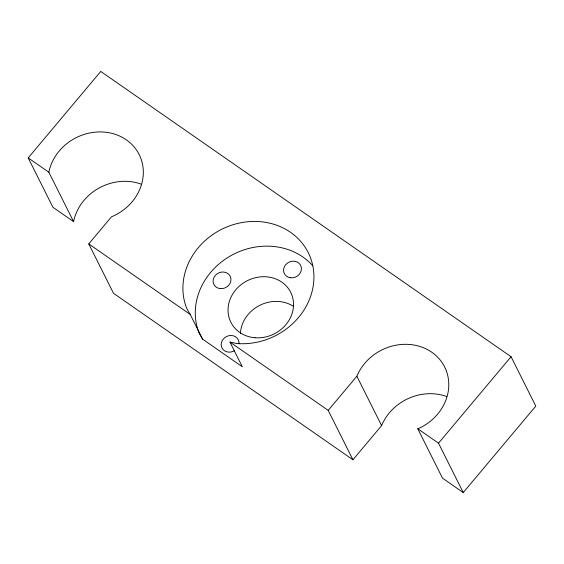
<?xml version="1.0" encoding="UTF-8"?>
<svg xmlns="http://www.w3.org/2000/svg" width="564" height="564" viewBox="0 0 564 564"><rect width="100%" height="100%" fill="white"/><g stroke="black" fill="none" stroke-linecap="round" stroke-linejoin="round"><path stroke-width="0.85" d="M141.042 184.083A48.666 43.365 -26.6 0 0 73.588 221.638L52.931 207.27L28.2 157.885L100.752 71.438L511.069 356.73L535.8 406.115L463.248 492.562L442.507 478.145L417.776 428.753L420.011 427.822A48.666 43.365 -26.6 0 0 434.351 354.164A48.666 43.365 -26.6 0 0 356.864 376.23L328.206 410.388L352.937 459.773L381.595 425.616A48.666 43.365 -26.6 0 1 446.737 396.555M352.937 459.773L113.491 293.287L88.76 243.902L111.482 216.816A48.666 43.365 -26.6 0 0 126.724 140.119A48.666 43.365 -26.6 0 0 48.856 172.246L28.2 157.885M463.248 492.562L438.517 443.177L511.069 356.73M229.95 342.066L236.979 343.532A66.919 59.622 -26.6 0 0 313.936 277.009A66.919 59.622 -26.6 0 0 237.099 223.584A66.919 59.622 -26.6 0 0 186.832 308.663L190.23 314.451L202.596 339.147L242.316 366.762L229.95 342.066L328.206 410.388M417.776 428.753L438.517 443.177M88.76 243.902L190.23 314.451M202.596 339.147L199.198 333.352A66.919 59.622 -26.6 0 1 229.329 256.571A66.919 59.622 -26.6 0 1 312.808 265.792M356.864 376.23L381.595 425.616M48.856 172.246L73.588 221.638M240.419 333.437A33.459 29.814 -26.6 0 1 259.595 305.427A33.459 29.814 -26.6 0 1 293.569 306.414M234.582 350.632A9.123 8.129 -26.6 0 1 221.638 347.156A9.123 8.129 -26.6 0 1 229.09 335.658A9.123 8.129 -26.6 0 1 239.016 343.786M255.062 337.751A33.459 29.814 -26.6 0 0 291.574 294.246A33.459 29.814 -26.6 0 0 235.71 289.847A33.459 29.814 -26.6 0 0 255.062 337.751M220.468 288.648A9.123 8.129 -26.6 0 0 230.429 276.783A9.123 8.129 -26.6 0 0 215.194 275.584A9.123 8.129 -26.6 0 0 220.468 288.648M290.425 277.763A9.123 8.129 -26.6 0 0 301.049 266.391A9.123 8.129 -26.6 0 0 285.99 264.361A9.123 8.129 -26.6 0 0 290.425 277.763"/></g></svg>
